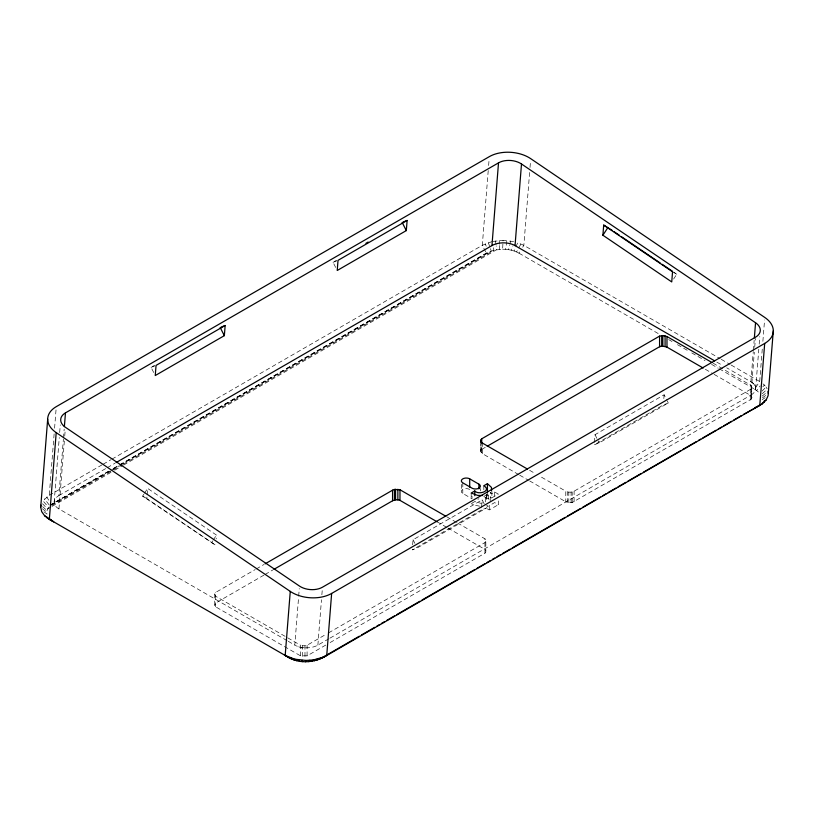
<?xml version="1.0" encoding="UTF-8"?>
<svg xmlns="http://www.w3.org/2000/svg" width="814" height="814" viewBox="0 0 814 814"><rect width="100%" height="100%" fill="white"/><g stroke="black" fill="none" stroke-linecap="round" stroke-linejoin="round"><path stroke-width="0.61" stroke-dasharray="4.07 3.05" d="M325.753 645.085L307.082 655.86L300.57 655.86L215.618 606.806L214.743 605.585L214.743 593.671L215.618 592.45L255.179 569.586M215.618 606.806L215.618 592.45M300.57 655.86L300.57 645.258L215.618 596.214L214.743 593.671M302.686 656.359L302.686 645.767L300.57 645.258M304.975 656.359L304.975 645.767L307.082 645.258L326.852 633.852M307.082 655.86L307.082 645.258M518.65 474.572L482.458 453.683L480.748 451.292L480.748 441.87M480.748 451.292L480.86 444.739M481.186 452.584L481.186 444.342M480.86 450.63L481.735 449.409L481.735 444.698M482.458 453.683L482.458 443.081M330.138 642.551L484.951 553.184L484.951 538.817L457.712 523.097M713.044 363.136L751.617 385.765L751.617 398.952L572.191 502.533L568.803 502.726L565.791 501.79L565.791 491.198L539.479 476.007M567.694 502.533L567.694 491.931L565.791 491.198M568.803 502.726L568.803 492.124L567.694 491.931M571.082 502.726L571.082 492.124L574.094 491.198L750.345 389.458L752.055 387.057M572.191 502.533L572.191 491.931M574.094 501.79L574.094 491.198M750.345 400.05L750.345 384.666M751.617 398.952L751.617 385.765M119.689 464.825L486.355 253.123L493.915 250.203L502.645 249.206L503.062 240.364L514.306 241.666M43.997 511.803L47.029 514.092L47.019 510.643L48.545 507.336L42.918 500.824L49.267 495.329L54.182 433.252M54.579 428.184L56.085 409.177M54.162 502.258L59.28 437.596M59.676 432.529L60.287 424.928M287.128 640.649L58.954 508.923A16.321 9.422 0 0 1 58.903 495.594L63.38 439.194M63.482 437.942L64.174 429.161M58.954 508.923L64.326 441.117M64.733 436.09L65.222 429.812M143.875 494.2L142.623 496.133L215.669 545.238L146.825 498.544L147.029 496.011M147.131 494.739L147.629 488.41L216.473 535.103L216.168 538.909M328.876 638.766L317.877 645.115A16.27 9.392 0 0 1 304.222 647.771L301.485 647.934L294.8 645.085L298.585 597.374M298.687 596.123L299.277 588.593M317.877 645.115L321.469 599.796M321.876 594.759L322.273 589.733M412.647 544.82L413.054 539.753L482.153 499.857L485.297 505.993M488.227 170.564L482.305 245.309L486.355 253.123M488.634 165.496L489.133 159.168M481.552 507.458L482.153 499.857M529.619 172.487L523.85 245.36L521.418 249.267M530.016 167.46L530.514 161.182M594.424 442.287L595.024 434.686L664.122 394.79L666.747 399.908M663.827 398.595L664.122 394.79M750.884 381.776L753.265 351.638M753.367 350.386L754.161 340.344M329.975 638.135L750.925 395.095L754.313 352.299M754.71 347.263L755.412 338.461M755.677 388.441L758.79 349.206M759.187 344.139L759.798 336.548M719.311 368.823L754.537 389.163L759.696 381.522L762.484 346.347M762.881 341.32L764.57 319.963M502.645 249.206L505.626 249.318L506.898 240.517M750.925 395.095A16.27 9.392 0 0 0 755.534 387.21L755.809 385.633L752.258 382.57L726.749 367.836M486.731 494.963L486.731 499.674L485.938 501.485M505.626 249.318L508.567 249.664L509.615 245.309M509.879 244.22L510.663 240.954M508.567 249.664L511.396 250.213L512.851 245.94M511.396 250.213L514.082 250.987L515.455 247.863M515.913 246.815L517.755 242.653L523.85 245.36L720.197 358.72M514.082 250.987L516.575 251.943L518.213 248.931M518.762 247.924L520.95 243.895M516.575 251.943L518.986 253.174L520.807 250.244M144.505 493.243L147.629 488.41M211.467 542.836L212.719 540.903M213.339 539.936L216.473 535.103M673.626 279.029L676.749 274.206L673.626 272.079M485.826 541.361L484.951 542.582L327.95 633.221M484.951 553.184L485.826 551.963L485.826 540.038L484.951 538.817M754.537 389.163L756.654 390.557L760.134 385.948M762.86 386.782L764.377 385.042L762.942 383.811M762.057 391.096L766.076 387.026L764.377 385.042M762.291 393.671L767.317 389.133L766.076 387.026M762.189 396.082L766.116 392.897M490.211 500.834L490.445 492.409M762.392 397.873L766.35 394.973M762.199 399.664L765.14 397.7M153.683 372.476L151.058 367.358L154.355 365.466M335.653 267.419L333.028 262.301L336.324 260.409M49.267 495.329L102.025 464.865M103.124 464.234L110.816 459.788M111.915 459.157L482.305 245.309L491.819 241.646M58.913 495.594L106.176 468.315M107.275 467.674L114.967 463.237M108.679 471.184L51.516 504.375L108.781 471.306M113.085 468.64L118.59 465.455M113.187 468.762L118.702 465.577M119.8 464.947L488.756 251.933M110.399 470.889L49.858 505.84L44.597 498.901M111.498 470.258L119.2 465.801M120.299 465.17L491.229 251.017L490.415 248.636M51.842 505.433L122.222 464.794M123.321 464.163L493.915 250.203L493.315 247.751M50.895 507.051L47.599 508.954L42.532 503.785M51.994 506.41L113.645 470.818M114.743 470.187L122.456 465.74M123.555 465.099L496.733 249.644L496.194 245.909M256.278 568.945L263.98 564.499M263.98 575.101L215.618 603.052L214.743 605.585M265.079 574.46L272.771 570.014M481.735 449.409L486.121 446.876M472.079 503.123L474.776 501.577L480.535 503.245L484.961 502.228M484.727 495.828L487.423 494.271L491.453 498.005M485.582 501.923L485.582 497.212L488.319 495.624L488.319 500.335M485.582 497.212L489.265 499.338L498.321 494.108L494.637 491.982L491.89 493.569L490.211 492.592M491.89 504.161L494.637 502.584L498.321 504.711L498.321 500M668.314 402.971L663.318 404.934L594.22 444.831L599.206 442.867L668.314 402.971L667.266 400.926M486.64 505.25L488.319 506.227L485.582 507.814L489.265 509.94L498.321 504.711M486.324 494.79L488.319 495.624M333.028 262.301L337.027 260.745M151.058 367.358L155.057 365.801M493.04 241.412L503.062 240.364M568.803 492.124L571.082 492.124M302.686 645.767L304.975 645.767M479.629 506.145L474.867 505.291L471.184 503.642M673.595 272.395L676.749 274.206M142.623 496.133L146.825 498.544M721.296 359.35L730.077 364.418M731.176 365.059L759.696 381.522M716.869 362.138L722.364 365.303M518.986 253.174L659.879 334.513M668.681 339.591L671.988 341.504M677.482 344.678L687.392 350.396M691.798 352.94L705.005 360.561M711.609 364.377L718.213 368.193M705.372 369.302L713.044 373.738M714.143 374.369L750.345 395.268L752.055 397.659M529.609 470.309L535.093 473.473M519.739 475.203L528.51 480.27M529.609 480.901L565.791 501.79M469.709 489.458A4.884 2.818 0 0 0 462.8 489.458A4.884 2.818 0 0 0 462.8 493.447L472.008 498.758L472.008 495.227M446.825 516.809L456.623 522.466M437.016 521.743L446.825 527.401M447.914 528.032L484.951 549.419L485.826 550.64M288.217 641.29L294.8 645.085M483.831 496.347L485.846 497.842L486.731 499.674M42.45 508.75L46.825 512.372M756.654 390.557L758.322 391.992M42.684 506.684L47.019 510.643M46.734 497.008L48.779 500.162M595.024 434.686L597.639 439.804M598.168 440.822L599.206 442.867M413.054 539.753L416.198 545.889M485.185 243.864L486.212 246.174M488.38 242.694L490.008 247.446M495.461 240.934L496.011 244.668M499.226 240.506L499.409 244.281M499.481 245.543L499.664 249.318M494.637 491.982L494.637 496.693M491.89 491.473L491.89 498.534M489.265 505.229L489.265 509.94M486.64 494.658L486.64 501.719M483.831 485.744L483.831 490.455M480.352 488.522L480.352 490.883M471.184 493.05L471.184 498.931M462.8 482.844L462.8 493.447M461.365 484.381L461.365 491.453M304.222 647.771A16.382 9.463 0 0 1 296.408 645.899M752.289 382.702A16.382 9.463 0 0 1 755.534 387.21M478.917 498.758A4.884 2.818 0 0 1 477.91 499.216M481.349 509.991L412.25 549.888L417.236 547.934L486.345 508.038L481.349 509.991"/><path stroke-width="1.22" d="M273.87 569.383L392.572 500.773L392.572 490.181L394.475 489.448L399.969 489.753L445.736 516.178M392.572 500.773L394.475 500.04L394.475 489.448M394.475 500.04L395.573 499.847L395.573 489.255M437.016 521.743L399.969 500.356L397.863 499.847L397.863 489.255M399.969 500.356L399.969 489.753M480.86 442.389L480.86 440.028L481.735 438.807L659.574 336.121L662.83 335.541L666.981 336.538L711.955 362.505M481.735 443.518L481.735 438.807M659.574 336.121L659.574 346.713L487.22 446.235M660.347 346.286L659.574 346.713L661.69 346.204L661.69 335.612M703.174 368.03L666.981 347.14L662.83 346.143L662.83 335.541M665.079 346.398L665.079 335.806M666.981 347.14L666.981 336.538M773.3 330.86L768.09 395.736L766.116 400.01L762.301 403.836L326.729 655.514C315.659 662.423 300.926 664.183 289.245 657.793L49.339 519.312L44.668 515.791L41.718 511.701L40.7 507.305L47.68 419.21M743.599 414.357L759.767 405.504L764.692 343.427A29.314 18.335 4.5 0 0 764.773 317.45L530.718 158.669A29.314 18.335 4.5 0 0 489.336 156.634L56.288 406.644A29.314 18.335 4.5 0 0 56.207 432.621L49.339 519.312L53.693 521.805L46.805 517.643M64.377 426.658L65.466 412.871L498.514 162.861A16.29 10.185 4.5 0 1 521.499 163.99L755.555 322.761A16.29 10.185 4.5 0 1 755.514 337.2L322.466 587.209A16.29 10.185 4.5 0 1 299.481 586.08L65.425 427.299A16.29 10.185 4.5 0 1 65.466 412.871M225.152 325.508L156.054 365.405L155.25 375.539L224.349 335.653L225.152 325.508L221.164 327.075M289.245 657.793L285.185 655.474L290.262 591.402L56.207 432.621M764.692 343.427L331.644 593.437L326.729 655.514L319.475 659.055M407.122 220.452L338.024 260.348L337.22 270.482L406.318 230.586L407.122 220.452L403.134 222.019M116.066 462.596L491.951 245.584L498.514 162.861M714.682 360.877L515.038 245.604L521.499 163.99M603.703 225.091L672.547 271.795L671.743 281.929L602.899 235.236L603.703 225.091L612.087 230.331M754.364 337.83L755.555 322.761M40.7 507.305L40.944 505.097M480.86 440.028L481.186 441.982L482.458 443.081L527.421 469.037M491.544 490.822L491.453 487.403L487.423 483.669L483.831 485.744C492.144 490.7 478.673 495.482 474.776 490.974L471.184 493.05L477.645 495.38L482.59 495.492M305.586 661.762L305.972 660.459L313.573 659.889L323.85 656.979M602.899 235.236L607.916 227.503M308.567 661.65L309.808 660.327M311.497 661.314L313.573 659.889M754.609 407.997L756.715 406.613M365.934 243.305L368.132 242.043M265.079 563.868L392.572 490.181M321.876 657.834L359.31 636.222M361.508 634.951L374.725 627.329M376.933 626.058L379.131 624.786M381.328 623.514L384.635 621.601M386.843 620.329L394.546 615.883M396.744 614.611L419.871 601.261M422.069 599.989L465.018 575.193M467.216 573.921L474.928 569.474M477.126 568.203L484.839 563.756M487.037 562.484L490.343 560.571M492.541 559.299L494.749 558.028M496.947 556.756L500.254 554.853M502.452 553.581L510.164 549.135M512.362 547.863L565.221 517.348M567.419 516.076L580.636 508.445M582.834 507.173L600.457 496.998M602.655 495.726L605.962 493.823M608.16 492.551L615.872 488.105M618.07 486.833L625.783 482.376M627.981 481.105L641.198 473.483M643.396 472.212L680.84 450.59M683.038 449.318L696.255 441.697M698.453 440.425L700.661 439.153M702.858 437.881L716.076 430.25M718.274 428.978L721.58 427.075M723.778 425.803L731.491 421.347M733.689 420.075L741.401 415.628M763.98 401.221L766.116 400.01M314.316 660.764L317.216 659.187M762.413 403.062L764.427 401.994M757.834 406.054L762.301 403.836M316.992 660.012L320.655 658.211M661.69 346.204L662.83 346.143M395.573 499.847L397.863 499.847M285.185 655.474L294.729 659.157L305.972 660.459M469.709 478.856L478.917 484.177A4.884 2.818 0 0 1 478.917 488.166A4.884 2.818 0 0 1 472.008 488.166L462.8 482.844A4.884 2.818 0 0 1 462.8 478.856A4.884 2.818 0 0 1 469.709 478.856L469.709 487.098M288.085 656.939L291.656 659.014M44.668 515.791L47.812 517.704M291.28 658.17L294.149 659.981M614.173 231.746L619.383 235.287M621.469 236.701L660.062 262.881M662.148 264.296L672.578 271.367M294.729 659.157L296.835 660.744M49.908 518.976L51.577 520.411M298.372 659.879L299.674 661.304M402.136 222.405L406.318 230.586M220.167 327.472L224.349 335.653M302.136 660.317L302.604 661.65M768.08 391.31L768.335 393.518M487.423 483.669L487.423 493.091M478.917 484.177L478.917 488.888M474.776 490.974L474.776 495.685M331.644 593.437A29.314 18.335 4.5 0 1 290.262 591.402M491.941 245.574A16.321 9.422 0 0 1 515.018 245.614"/></g></svg>
